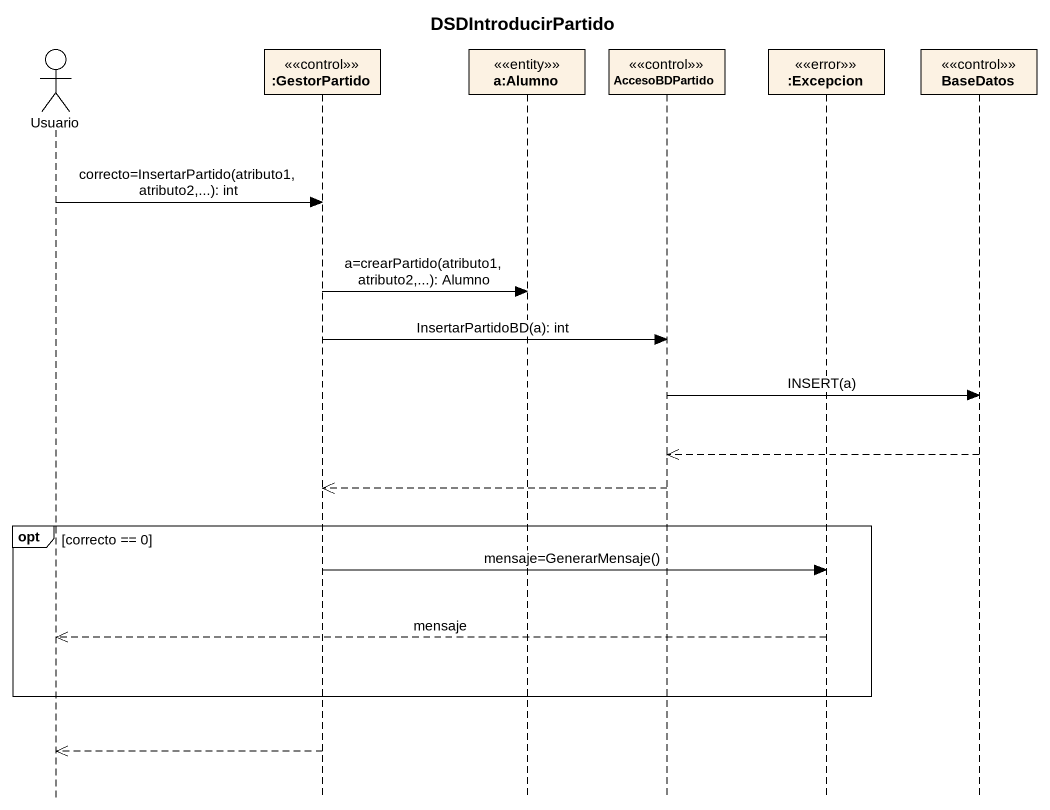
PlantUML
@startuml
title DSDIntroducirPartido
hide footbox
actor Usuario
participant ":GestorPartido" as GestorPartido <<control>>
participant "a:Alumno" as a_Alumno <<entity>>
participant AccesoBDPartido <<control>>
participant ":Excepcion" as Excepcion <<error>>
participant BaseDatos <<control>>

Usuario -> GestorPartido : correcto=InsertarPartido(atributo1, atributo2,...): int
GestorPartido -> a_Alumno : a=crearPartido(atributo1,atributo2,...): Alumno
GestorPartido -> AccesoBDPartido : InsertarPartidoBD(a): int
AccesoBDPartido -> BaseDatos : INSERT(a)
BaseDatos -->> AccesoBDPartido
AccesoBDPartido -->> GestorPartido
opt correcto == 0
  GestorPartido -> Excepcion : mensaje=GenerarMensaje()
  Excepcion -->> Usuario : mensaje
end
GestorPartido -->> Usuario
@enduml
